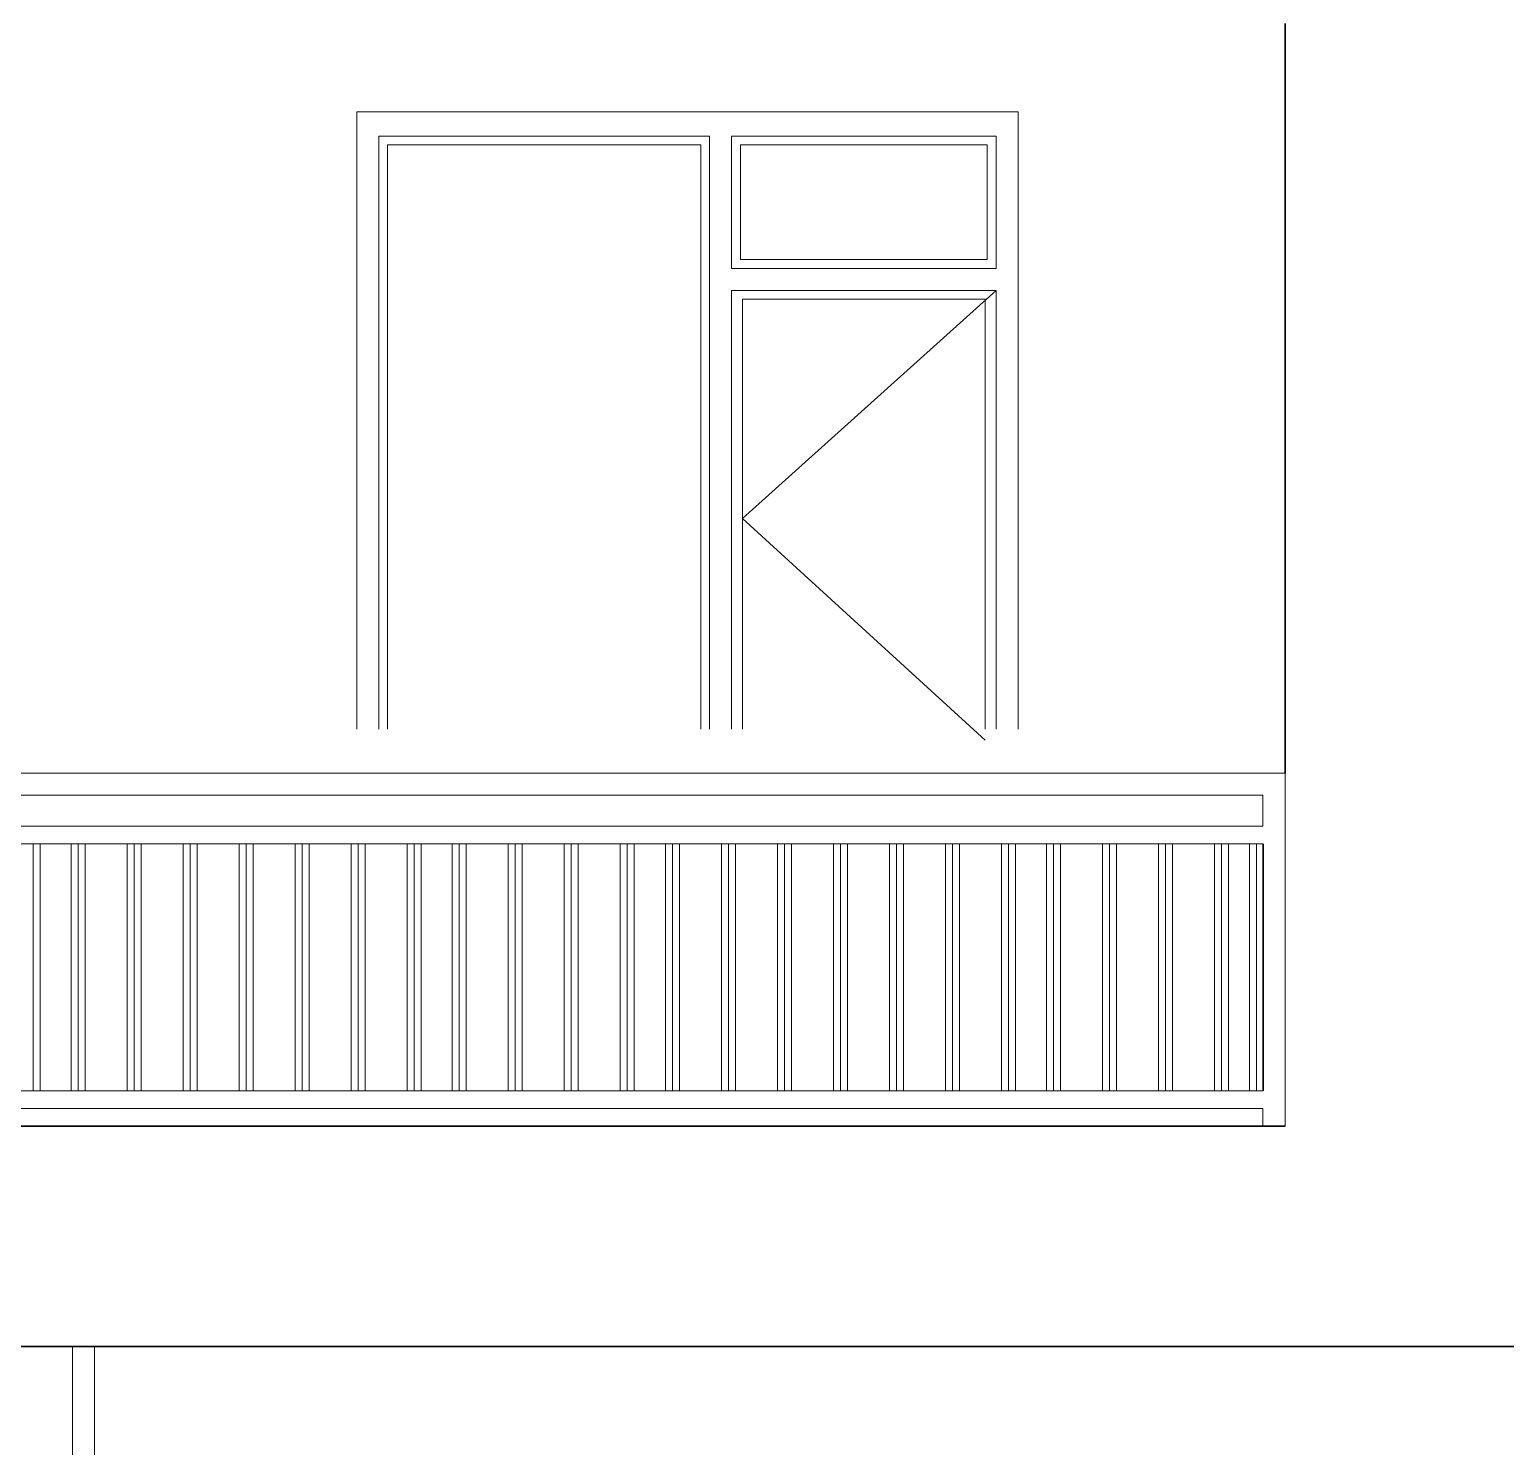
# Model space of a CAD drawing. Header units: inches. Extents: x -7543 to -822, y 102837 to 190349.
# Drawn here: x -823.6592 to -823.5923, y 102836.8494 to 102836.9136 of the extents above; entities that cross this region are included whole.
import ezdxf

# ---------------------------------------------------------------- set-up
doc = ezdxf.new("R2010")
doc.units = ezdxf.units.IN
doc.header["$MEASUREMENT"] = 0
doc.linetypes.add('ACAD_ISO07W100', pattern=[3, 0, -3])
for name, color, linetype, lineweight, true_color in [('BALKON', 7, 'Continuous', 20, 0xffaaa9), ('DUVAR', 7, 'Continuous', 35, 0xfc4642), ('PENCERE', 7, 'Continuous', 18, 0xffb360)]:
    doc.layers.add(name, color=color, linetype=linetype, lineweight=lineweight, true_color=true_color)

msp = doc.modelspace()

# ---------------------------------------------------------------- linework, layer by layer
at = {"layer": 'BALKON'}
for p, q in [((-823.60226, 102836.879887, -0.002), (-823.69026, 102836.879887, -0.002)), ((-823.60226, 102836.879887, -0.002), (-823.69026, 102836.879887, -0.002)), ((-823.60226, 102836.879887, -0.002), (-823.69026, 102836.879887, -0.002)), ((-823.60226, 102836.879887, -0.002), (-823.69026, 102836.879887, -0.002)), ((-823.60226, 102836.879887, -0.002), (-823.69026, 102836.879887, -0.002)), ((-823.60226, 102836.879887, -0.002), (-823.69026, 102836.879887, -0.002)), ((-823.60226, 102836.879887, -0.002), (-823.69026, 102836.879887, -0.002)), ((-823.60226, 102836.879887, -0.002), (-823.69026, 102836.879887, -0.002)), ((-823.60226, 102836.863887, -0.002), (-823.60226, 102836.879887, -0.002)), ((-823.60226, 102836.863887, -0.002), (-823.60226, 102836.879887, -0.002)), ((-823.60226, 102836.863887, -0.002), (-823.60226, 102836.879887, -0.002)), ((-823.60226, 102836.863887, -0.002), (-823.60226, 102836.879887, -0.002)), ((-823.60226, 102836.863887, -0.002), (-823.60226, 102836.879887, -0.002)), ((-823.60226, 102836.863887, -0.002), (-823.60226, 102836.879887, -0.002)), ((-823.60226, 102836.863887, -0.002), (-823.60226, 102836.879887, -0.002)), ((-823.60226, 102836.863887, -0.002), (-823.60226, 102836.879887, -0.002)), ((-823.60326, 102836.878887, -0.002), (-823.69026, 102836.878887, -0.002)), ((-823.60326, 102836.878887, -0.002), (-823.69026, 102836.878887, -0.002)), ((-823.60326, 102836.878887, -0.002), (-823.69026, 102836.878887, -0.002)), ((-823.60326, 102836.878887, -0.002), (-823.69026, 102836.878887, -0.002)), ((-823.60326, 102836.878887, -0.002), (-823.69026, 102836.878887, -0.002)), ((-823.60326, 102836.878887, -0.002), (-823.69026, 102836.878887, -0.002)), ((-823.60326, 102836.878887, -0.002), (-823.69026, 102836.878887, -0.002)), ((-823.60326, 102836.878887, -0.002), (-823.69026, 102836.878887, -0.002)), ((-823.60326, 102836.877487, -0.002), (-823.60326, 102836.878887, -0.002)), ((-823.60326, 102836.877487, -0.002), (-823.60326, 102836.878887, -0.002)), ((-823.60326, 102836.877487, -0.002), (-823.60326, 102836.878887, -0.002)), ((-823.60326, 102836.877487, -0.002), (-823.60326, 102836.878887, -0.002)), ((-823.60326, 102836.877487, -0.002), (-823.60326, 102836.878887, -0.002)), ((-823.60326, 102836.877487, -0.002), (-823.60326, 102836.878887, -0.002)), ((-823.60326, 102836.877487, -0.002), (-823.60326, 102836.878887, -0.002)), ((-823.60326, 102836.877487, -0.002), (-823.60326, 102836.878887, -0.002)), ((-823.60326, 102836.877487, -0.002), (-823.69026, 102836.877487, -0.002)), ((-823.60326, 102836.877487, -0.002), (-823.69026, 102836.877487, -0.002)), ((-823.60326, 102836.877487, -0.002), (-823.69026, 102836.877487, -0.002)), ((-823.60326, 102836.877487, -0.002), (-823.69026, 102836.877487, -0.002)), ((-823.60326, 102836.877487, -0.002), (-823.69026, 102836.877487, -0.002)), ((-823.60326, 102836.877487, -0.002), (-823.69026, 102836.877487, -0.002)), ((-823.60326, 102836.877487, -0.002), (-823.69026, 102836.877487, -0.002)), ((-823.60326, 102836.877487, -0.002), (-823.69026, 102836.877487, -0.002)), ((-823.60326, 102836.876687, -0.002), (-823.69026, 102836.876687, -0.002)), ((-823.60326, 102836.876687, -0.002), (-823.69026, 102836.876687, -0.002)), ((-823.60326, 102836.876687, -0.002), (-823.69026, 102836.876687, -0.002)), ((-823.60326, 102836.876687, -0.002), (-823.69026, 102836.876687, -0.002)), ((-823.60326, 102836.876687, -0.002), (-823.69026, 102836.876687, -0.002)), ((-823.60326, 102836.876687, -0.002), (-823.69026, 102836.876687, -0.002)), ((-823.60326, 102836.876687, -0.002), (-823.69026, 102836.876687, -0.002)), ((-823.60326, 102836.876687, -0.002), (-823.69026, 102836.876687, -0.002)), ((-823.65905, 102836.865487, -0.002), (-823.65905, 102836.876687, -0.002)), ((-823.65905, 102836.865487, -0.002), (-823.65905, 102836.876687, -0.002)), ((-823.65905, 102836.865487, -0.002), (-823.65905, 102836.876687, -0.002)), ((-823.65905, 102836.865487, -0.002), (-823.65905, 102836.876687, -0.002)), ((-823.65905, 102836.865487, -0.002), (-823.65905, 102836.876687, -0.002)), ((-823.65905, 102836.865487, -0.002), (-823.65905, 102836.876687, -0.002)), ((-823.65905, 102836.865487, -0.002), (-823.65905, 102836.876687, -0.002)), ((-823.65905, 102836.865487, -0.002), (-823.65905, 102836.876687, -0.002)), ((-823.658732, 102836.865487, -0.002), (-823.658732, 102836.876687, -0.002)), ((-823.658732, 102836.865487, -0.002), (-823.658732, 102836.876687, -0.002)), ((-823.658732, 102836.865487, -0.002), (-823.658732, 102836.876687, -0.002)), ((-823.658732, 102836.865487, -0.002), (-823.658732, 102836.876687, -0.002)), ((-823.658732, 102836.865487, -0.002), (-823.658732, 102836.876687, -0.002)), ((-823.658732, 102836.865487, -0.002), (-823.658732, 102836.876687, -0.002)), ((-823.658732, 102836.865487, -0.002), (-823.658732, 102836.876687, -0.002)), ((-823.658732, 102836.865487, -0.002), (-823.658732, 102836.876687, -0.002)), ((-823.657319, 102836.865487, -0.002), (-823.657319, 102836.876687, -0.002)), ((-823.657319, 102836.865487, -0.002), (-823.657319, 102836.876687, -0.002)), ((-823.657319, 102836.865487, -0.002), (-823.657319, 102836.876687, -0.002)), ((-823.657319, 102836.865487, -0.002), (-823.657319, 102836.876687, -0.002)), ((-823.657319, 102836.865487, -0.002), (-823.657319, 102836.876687, -0.002)), ((-823.657319, 102836.865487, -0.002), (-823.657319, 102836.876687, -0.002)), ((-823.657319, 102836.865487, -0.002), (-823.657319, 102836.876687, -0.002)), ((-823.657319, 102836.865487, -0.002), (-823.657319, 102836.876687, -0.002)), ((-823.657002, 102836.865487, -0.002), (-823.657002, 102836.876687, -0.002)), ((-823.657002, 102836.865487, -0.002), (-823.657002, 102836.876687, -0.002)), ((-823.657002, 102836.865487, -0.002), (-823.657002, 102836.876687, -0.002)), ((-823.657002, 102836.865487, -0.002), (-823.657002, 102836.876687, -0.002)), ((-823.657002, 102836.865487, -0.002), (-823.657002, 102836.876687, -0.002)), ((-823.657002, 102836.865487, -0.002), (-823.657002, 102836.876687, -0.002)), ((-823.657002, 102836.865487, -0.002), (-823.657002, 102836.876687, -0.002)), ((-823.657002, 102836.865487, -0.002), (-823.657002, 102836.876687, -0.002)), ((-823.656684, 102836.865487, -0.002), (-823.656684, 102836.876687, -0.002)), ((-823.656684, 102836.865487, -0.002), (-823.656684, 102836.876687, -0.002)), ((-823.656684, 102836.865487, -0.002), (-823.656684, 102836.876687, -0.002)), ((-823.656684, 102836.865487, -0.002), (-823.656684, 102836.876687, -0.002)), ((-823.656684, 102836.865487, -0.002), (-823.656684, 102836.876687, -0.002)), ((-823.656684, 102836.865487, -0.002), (-823.656684, 102836.876687, -0.002)), ((-823.656684, 102836.865487, -0.002), (-823.656684, 102836.876687, -0.002)), ((-823.656684, 102836.865487, -0.002), (-823.656684, 102836.876687, -0.002)), ((-823.654779, 102836.865487, -0.002), (-823.654779, 102836.876687, -0.002)), ((-823.654779, 102836.865487, -0.002), (-823.654779, 102836.876687, -0.002)), ((-823.654779, 102836.865487, -0.002), (-823.654779, 102836.876687, -0.002)), ((-823.654779, 102836.865487, -0.002), (-823.654779, 102836.876687, -0.002)), ((-823.654779, 102836.865487, -0.002), (-823.654779, 102836.876687, -0.002)), ((-823.654779, 102836.865487, -0.002), (-823.654779, 102836.876687, -0.002)), ((-823.654779, 102836.865487, -0.002), (-823.654779, 102836.876687, -0.002)), ((-823.654779, 102836.865487, -0.002), (-823.654779, 102836.876687, -0.002)), ((-823.654462, 102836.865487, -0.002), (-823.654462, 102836.876687, -0.002)), ((-823.654462, 102836.865487, -0.002), (-823.654462, 102836.876687, -0.002)), ((-823.654462, 102836.865487, -0.002), (-823.654462, 102836.876687, -0.002)), ((-823.654462, 102836.865487, -0.002), (-823.654462, 102836.876687, -0.002)), ((-823.654462, 102836.865487, -0.002), (-823.654462, 102836.876687, -0.002)), ((-823.654462, 102836.865487, -0.002), (-823.654462, 102836.876687, -0.002)), ((-823.654462, 102836.865487, -0.002), (-823.654462, 102836.876687, -0.002)), ((-823.654462, 102836.865487, -0.002), (-823.654462, 102836.876687, -0.002)), ((-823.654144, 102836.865487, -0.002), (-823.654144, 102836.876687, -0.002)), ((-823.654144, 102836.865487, -0.002), (-823.654144, 102836.876687, -0.002)), ((-823.654144, 102836.865487, -0.002), (-823.654144, 102836.876687, -0.002)), ((-823.654144, 102836.865487, -0.002), (-823.654144, 102836.876687, -0.002)), ((-823.654144, 102836.865487, -0.002), (-823.654144, 102836.876687, -0.002)), ((-823.654144, 102836.865487, -0.002), (-823.654144, 102836.876687, -0.002)), ((-823.654144, 102836.865487, -0.002), (-823.654144, 102836.876687, -0.002)), ((-823.654144, 102836.865487, -0.002), (-823.654144, 102836.876687, -0.002)), ((-823.652239, 102836.865487, -0.002), (-823.652239, 102836.876687, -0.002)), ((-823.652239, 102836.865487, -0.002), (-823.652239, 102836.876687, -0.002)), ((-823.652239, 102836.865487, -0.002), (-823.652239, 102836.876687, -0.002)), ((-823.652239, 102836.865487, -0.002), (-823.652239, 102836.876687, -0.002)), ((-823.652239, 102836.865487, -0.002), (-823.652239, 102836.876687, -0.002)), ((-823.652239, 102836.865487, -0.002), (-823.652239, 102836.876687, -0.002)), ((-823.652239, 102836.865487, -0.002), (-823.652239, 102836.876687, -0.002)), ((-823.652239, 102836.865487, -0.002), (-823.652239, 102836.876687, -0.002)), ((-823.651922, 102836.865487, -0.002), (-823.651922, 102836.876687, -0.002)), ((-823.651922, 102836.865487, -0.002), (-823.651922, 102836.876687, -0.002)), ((-823.651922, 102836.865487, -0.002), (-823.651922, 102836.876687, -0.002)), ((-823.651922, 102836.865487, -0.002), (-823.651922, 102836.876687, -0.002)), ((-823.651922, 102836.865487, -0.002), (-823.651922, 102836.876687, -0.002)), ((-823.651922, 102836.865487, -0.002), (-823.651922, 102836.876687, -0.002)), ((-823.651922, 102836.865487, -0.002), (-823.651922, 102836.876687, -0.002)), ((-823.651922, 102836.865487, -0.002), (-823.651922, 102836.876687, -0.002)), ((-823.651604, 102836.865487, -0.002), (-823.651604, 102836.876687, -0.002)), ((-823.651604, 102836.865487, -0.002), (-823.651604, 102836.876687, -0.002)), ((-823.651604, 102836.865487, -0.002), (-823.651604, 102836.876687, -0.002)), ((-823.651604, 102836.865487, -0.002), (-823.651604, 102836.876687, -0.002)), ((-823.651604, 102836.865487, -0.002), (-823.651604, 102836.876687, -0.002)), ((-823.651604, 102836.865487, -0.002), (-823.651604, 102836.876687, -0.002)), ((-823.651604, 102836.865487, -0.002), (-823.651604, 102836.876687, -0.002)), ((-823.651604, 102836.865487, -0.002), (-823.651604, 102836.876687, -0.002)), ((-823.649699, 102836.865487, -0.002), (-823.649699, 102836.876687, -0.002)), ((-823.649699, 102836.865487, -0.002), (-823.649699, 102836.876687, -0.002)), ((-823.649699, 102836.865487, -0.002), (-823.649699, 102836.876687, -0.002)), ((-823.649699, 102836.865487, -0.002), (-823.649699, 102836.876687, -0.002)), ((-823.649699, 102836.865487, -0.002), (-823.649699, 102836.876687, -0.002)), ((-823.649699, 102836.865487, -0.002), (-823.649699, 102836.876687, -0.002)), ((-823.649699, 102836.865487, -0.002), (-823.649699, 102836.876687, -0.002)), ((-823.649699, 102836.865487, -0.002), (-823.649699, 102836.876687, -0.002)), ((-823.649382, 102836.865487, -0.002), (-823.649382, 102836.876687, -0.002)), ((-823.649382, 102836.865487, -0.002), (-823.649382, 102836.876687, -0.002)), ((-823.649382, 102836.865487, -0.002), (-823.649382, 102836.876687, -0.002)), ((-823.649382, 102836.865487, -0.002), (-823.649382, 102836.876687, -0.002)), ((-823.649382, 102836.865487, -0.002), (-823.649382, 102836.876687, -0.002)), ((-823.649382, 102836.865487, -0.002), (-823.649382, 102836.876687, -0.002)), ((-823.649382, 102836.865487, -0.002), (-823.649382, 102836.876687, -0.002)), ((-823.649382, 102836.865487, -0.002), (-823.649382, 102836.876687, -0.002)), ((-823.649064, 102836.865487, -0.002), (-823.649064, 102836.876687, -0.002)), ((-823.649064, 102836.865487, -0.002), (-823.649064, 102836.876687, -0.002)), ((-823.649064, 102836.865487, -0.002), (-823.649064, 102836.876687, -0.002)), ((-823.649064, 102836.865487, -0.002), (-823.649064, 102836.876687, -0.002)), ((-823.649064, 102836.865487, -0.002), (-823.649064, 102836.876687, -0.002)), ((-823.649064, 102836.865487, -0.002), (-823.649064, 102836.876687, -0.002)), ((-823.649064, 102836.865487, -0.002), (-823.649064, 102836.876687, -0.002)), ((-823.649064, 102836.865487, -0.002), (-823.649064, 102836.876687, -0.002)), ((-823.647159, 102836.865487, -0.002), (-823.647159, 102836.876687, -0.002)), ((-823.647159, 102836.865487, -0.002), (-823.647159, 102836.876687, -0.002)), ((-823.647159, 102836.865487, -0.002), (-823.647159, 102836.876687, -0.002)), ((-823.647159, 102836.865487, -0.002), (-823.647159, 102836.876687, -0.002)), ((-823.647159, 102836.865487, -0.002), (-823.647159, 102836.876687, -0.002)), ((-823.647159, 102836.865487, -0.002), (-823.647159, 102836.876687, -0.002)), ((-823.647159, 102836.865487, -0.002), (-823.647159, 102836.876687, -0.002)), ((-823.647159, 102836.865487, -0.002), (-823.647159, 102836.876687, -0.002)), ((-823.646842, 102836.865487, -0.002), (-823.646842, 102836.876687, -0.002)), ((-823.646842, 102836.865487, -0.002), (-823.646842, 102836.876687, -0.002)), ((-823.646842, 102836.865487, -0.002), (-823.646842, 102836.876687, -0.002)), ((-823.646842, 102836.865487, -0.002), (-823.646842, 102836.876687, -0.002)), ((-823.646842, 102836.865487, -0.002), (-823.646842, 102836.876687, -0.002)), ((-823.646842, 102836.865487, -0.002), (-823.646842, 102836.876687, -0.002)), ((-823.646842, 102836.865487, -0.002), (-823.646842, 102836.876687, -0.002)), ((-823.646842, 102836.865487, -0.002), (-823.646842, 102836.876687, -0.002)), ((-823.646524, 102836.865487, -0.002), (-823.646524, 102836.876687, -0.002)), ((-823.646524, 102836.865487, -0.002), (-823.646524, 102836.876687, -0.002)), ((-823.646524, 102836.865487, -0.002), (-823.646524, 102836.876687, -0.002)), ((-823.646524, 102836.865487, -0.002), (-823.646524, 102836.876687, -0.002)), ((-823.646524, 102836.865487, -0.002), (-823.646524, 102836.876687, -0.002)), ((-823.646524, 102836.865487, -0.002), (-823.646524, 102836.876687, -0.002)), ((-823.646524, 102836.865487, -0.002), (-823.646524, 102836.876687, -0.002)), ((-823.646524, 102836.865487, -0.002), (-823.646524, 102836.876687, -0.002)), ((-823.644619, 102836.865487, -0.002), (-823.644619, 102836.876687, -0.002)), ((-823.644619, 102836.865487, -0.002), (-823.644619, 102836.876687, -0.002)), ((-823.644619, 102836.865487, -0.002), (-823.644619, 102836.876687, -0.002)), ((-823.644619, 102836.865487, -0.002), (-823.644619, 102836.876687, -0.002)), ((-823.644619, 102836.865487, -0.002), (-823.644619, 102836.876687, -0.002)), ((-823.644619, 102836.865487, -0.002), (-823.644619, 102836.876687, -0.002)), ((-823.644619, 102836.865487, -0.002), (-823.644619, 102836.876687, -0.002)), ((-823.644619, 102836.865487, -0.002), (-823.644619, 102836.876687, -0.002)), ((-823.644302, 102836.865487, -0.002), (-823.644302, 102836.876687, -0.002)), ((-823.644302, 102836.865487, -0.002), (-823.644302, 102836.876687, -0.002)), ((-823.644302, 102836.865487, -0.002), (-823.644302, 102836.876687, -0.002)), ((-823.644302, 102836.865487, -0.002), (-823.644302, 102836.876687, -0.002)), ((-823.644302, 102836.865487, -0.002), (-823.644302, 102836.876687, -0.002)), ((-823.644302, 102836.865487, -0.002), (-823.644302, 102836.876687, -0.002)), ((-823.644302, 102836.865487, -0.002), (-823.644302, 102836.876687, -0.002)), ((-823.644302, 102836.865487, -0.002), (-823.644302, 102836.876687, -0.002)), ((-823.643984, 102836.865487, -0.002), (-823.643984, 102836.876687, -0.002)), ((-823.643984, 102836.865487, -0.002), (-823.643984, 102836.876687, -0.002)), ((-823.643984, 102836.865487, -0.002), (-823.643984, 102836.876687, -0.002)), ((-823.643984, 102836.865487, -0.002), (-823.643984, 102836.876687, -0.002)), ((-823.643984, 102836.865487, -0.002), (-823.643984, 102836.876687, -0.002)), ((-823.643984, 102836.865487, -0.002), (-823.643984, 102836.876687, -0.002)), ((-823.643984, 102836.865487, -0.002), (-823.643984, 102836.876687, -0.002)), ((-823.643984, 102836.865487, -0.002), (-823.643984, 102836.876687, -0.002)), ((-823.642079, 102836.865487, -0.002), (-823.642079, 102836.876687, -0.002)), ((-823.642079, 102836.865487, -0.002), (-823.642079, 102836.876687, -0.002)), ((-823.642079, 102836.865487, -0.002), (-823.642079, 102836.876687, -0.002)), ((-823.642079, 102836.865487, -0.002), (-823.642079, 102836.876687, -0.002)), ((-823.642079, 102836.865487, -0.002), (-823.642079, 102836.876687, -0.002)), ((-823.642079, 102836.865487, -0.002), (-823.642079, 102836.876687, -0.002)), ((-823.642079, 102836.865487, -0.002), (-823.642079, 102836.876687, -0.002)), ((-823.642079, 102836.865487, -0.002), (-823.642079, 102836.876687, -0.002)), ((-823.641762, 102836.865487, -0.002), (-823.641762, 102836.876687, -0.002)), ((-823.641762, 102836.865487, -0.002), (-823.641762, 102836.876687, -0.002)), ((-823.641762, 102836.865487, -0.002), (-823.641762, 102836.876687, -0.002)), ((-823.641762, 102836.865487, -0.002), (-823.641762, 102836.876687, -0.002)), ((-823.641762, 102836.865487, -0.002), (-823.641762, 102836.876687, -0.002)), ((-823.641762, 102836.865487, -0.002), (-823.641762, 102836.876687, -0.002)), ((-823.641762, 102836.865487, -0.002), (-823.641762, 102836.876687, -0.002)), ((-823.641762, 102836.865487, -0.002), (-823.641762, 102836.876687, -0.002)), ((-823.641444, 102836.865487, -0.002), (-823.641444, 102836.876687, -0.002)), ((-823.641444, 102836.865487, -0.002), (-823.641444, 102836.876687, -0.002)), ((-823.641444, 102836.865487, -0.002), (-823.641444, 102836.876687, -0.002)), ((-823.641444, 102836.865487, -0.002), (-823.641444, 102836.876687, -0.002)), ((-823.641444, 102836.865487, -0.002), (-823.641444, 102836.876687, -0.002)), ((-823.641444, 102836.865487, -0.002), (-823.641444, 102836.876687, -0.002)), ((-823.641444, 102836.865487, -0.002), (-823.641444, 102836.876687, -0.002)), ((-823.641444, 102836.865487, -0.002), (-823.641444, 102836.876687, -0.002)), ((-823.640032, 102836.865487, -0.002), (-823.640032, 102836.876687, -0.002)), ((-823.640032, 102836.865487, -0.002), (-823.640032, 102836.876687, -0.002)), ((-823.640032, 102836.865487, -0.002), (-823.640032, 102836.876687, -0.002)), ((-823.640032, 102836.865487, -0.002), (-823.640032, 102836.876687, -0.002)), ((-823.640032, 102836.865487, -0.002), (-823.640032, 102836.876687, -0.002)), ((-823.640032, 102836.865487, -0.002), (-823.640032, 102836.876687, -0.002)), ((-823.640032, 102836.865487, -0.002), (-823.640032, 102836.876687, -0.002)), ((-823.640032, 102836.865487, -0.002), (-823.640032, 102836.876687, -0.002)), ((-823.639714, 102836.865487, -0.002), (-823.639714, 102836.876687, -0.002)), ((-823.639714, 102836.865487, -0.002), (-823.639714, 102836.876687, -0.002)), ((-823.639714, 102836.865487, -0.002), (-823.639714, 102836.876687, -0.002)), ((-823.639714, 102836.865487, -0.002), (-823.639714, 102836.876687, -0.002)), ((-823.639714, 102836.865487, -0.002), (-823.639714, 102836.876687, -0.002)), ((-823.639714, 102836.865487, -0.002), (-823.639714, 102836.876687, -0.002)), ((-823.639714, 102836.865487, -0.002), (-823.639714, 102836.876687, -0.002)), ((-823.639714, 102836.865487, -0.002), (-823.639714, 102836.876687, -0.002)), ((-823.639397, 102836.865487, -0.002), (-823.639397, 102836.876687, -0.002)), ((-823.639397, 102836.865487, -0.002), (-823.639397, 102836.876687, -0.002)), ((-823.639397, 102836.865487, -0.002), (-823.639397, 102836.876687, -0.002)), ((-823.639397, 102836.865487, -0.002), (-823.639397, 102836.876687, -0.002)), ((-823.639397, 102836.865487, -0.002), (-823.639397, 102836.876687, -0.002)), ((-823.639397, 102836.865487, -0.002), (-823.639397, 102836.876687, -0.002)), ((-823.639397, 102836.865487, -0.002), (-823.639397, 102836.876687, -0.002)), ((-823.639397, 102836.865487, -0.002), (-823.639397, 102836.876687, -0.002)), ((-823.637492, 102836.865487, -0.002), (-823.637492, 102836.876687, -0.002)), ((-823.637492, 102836.865487, -0.002), (-823.637492, 102836.876687, -0.002)), ((-823.637492, 102836.865487, -0.002), (-823.637492, 102836.876687, -0.002)), ((-823.637492, 102836.865487, -0.002), (-823.637492, 102836.876687, -0.002)), ((-823.637492, 102836.865487, -0.002), (-823.637492, 102836.876687, -0.002)), ((-823.637492, 102836.865487, -0.002), (-823.637492, 102836.876687, -0.002)), ((-823.637492, 102836.865487, -0.002), (-823.637492, 102836.876687, -0.002)), ((-823.637492, 102836.865487, -0.002), (-823.637492, 102836.876687, -0.002)), ((-823.637174, 102836.865487, -0.002), (-823.637174, 102836.876687, -0.002)), ((-823.637174, 102836.865487, -0.002), (-823.637174, 102836.876687, -0.002)), ((-823.637174, 102836.865487, -0.002), (-823.637174, 102836.876687, -0.002)), ((-823.637174, 102836.865487, -0.002), (-823.637174, 102836.876687, -0.002)), ((-823.637174, 102836.865487, -0.002), (-823.637174, 102836.876687, -0.002)), ((-823.637174, 102836.865487, -0.002), (-823.637174, 102836.876687, -0.002)), ((-823.637174, 102836.865487, -0.002), (-823.637174, 102836.876687, -0.002)), ((-823.637174, 102836.865487, -0.002), (-823.637174, 102836.876687, -0.002)), ((-823.636857, 102836.865487, -0.002), (-823.636857, 102836.876687, -0.002)), ((-823.636857, 102836.865487, -0.002), (-823.636857, 102836.876687, -0.002)), ((-823.636857, 102836.865487, -0.002), (-823.636857, 102836.876687, -0.002)), ((-823.636857, 102836.865487, -0.002), (-823.636857, 102836.876687, -0.002)), ((-823.636857, 102836.865487, -0.002), (-823.636857, 102836.876687, -0.002)), ((-823.636857, 102836.865487, -0.002), (-823.636857, 102836.876687, -0.002)), ((-823.636857, 102836.865487, -0.002), (-823.636857, 102836.876687, -0.002)), ((-823.636857, 102836.865487, -0.002), (-823.636857, 102836.876687, -0.002)), ((-823.634952, 102836.865487, -0.002), (-823.634952, 102836.876687, -0.002)), ((-823.634952, 102836.865487, -0.002), (-823.634952, 102836.876687, -0.002)), ((-823.634952, 102836.865487, -0.002), (-823.634952, 102836.876687, -0.002)), ((-823.634952, 102836.865487, -0.002), (-823.634952, 102836.876687, -0.002)), ((-823.634952, 102836.865487, -0.002), (-823.634952, 102836.876687, -0.002)), ((-823.634952, 102836.865487, -0.002), (-823.634952, 102836.876687, -0.002)), ((-823.634952, 102836.865487, -0.002), (-823.634952, 102836.876687, -0.002)), ((-823.634952, 102836.865487, -0.002), (-823.634952, 102836.876687, -0.002)), ((-823.634634, 102836.865487, -0.002), (-823.634634, 102836.876687, -0.002)), ((-823.634634, 102836.865487, -0.002), (-823.634634, 102836.876687, -0.002)), ((-823.634634, 102836.865487, -0.002), (-823.634634, 102836.876687, -0.002)), ((-823.634634, 102836.865487, -0.002), (-823.634634, 102836.876687, -0.002)), ((-823.634634, 102836.865487, -0.002), (-823.634634, 102836.876687, -0.002)), ((-823.634634, 102836.865487, -0.002), (-823.634634, 102836.876687, -0.002)), ((-823.634634, 102836.865487, -0.002), (-823.634634, 102836.876687, -0.002)), ((-823.634634, 102836.865487, -0.002), (-823.634634, 102836.876687, -0.002)), ((-823.634317, 102836.865487, -0.002), (-823.634317, 102836.876687, -0.002)), ((-823.634317, 102836.865487, -0.002), (-823.634317, 102836.876687, -0.002)), ((-823.634317, 102836.865487, -0.002), (-823.634317, 102836.876687, -0.002)), ((-823.634317, 102836.865487, -0.002), (-823.634317, 102836.876687, -0.002)), ((-823.634317, 102836.865487, -0.002), (-823.634317, 102836.876687, -0.002)), ((-823.634317, 102836.865487, -0.002), (-823.634317, 102836.876687, -0.002)), ((-823.634317, 102836.865487, -0.002), (-823.634317, 102836.876687, -0.002)), ((-823.634317, 102836.865487, -0.002), (-823.634317, 102836.876687, -0.002)), ((-823.632412, 102836.865487, -0.002), (-823.632412, 102836.876687, -0.002)), ((-823.632412, 102836.865487, -0.002), (-823.632412, 102836.876687, -0.002)), ((-823.632412, 102836.865487, -0.002), (-823.632412, 102836.876687, -0.002)), ((-823.632412, 102836.865487, -0.002), (-823.632412, 102836.876687, -0.002)), ((-823.632412, 102836.865487, -0.002), (-823.632412, 102836.876687, -0.002)), ((-823.632412, 102836.865487, -0.002), (-823.632412, 102836.876687, -0.002)), ((-823.632412, 102836.865487, -0.002), (-823.632412, 102836.876687, -0.002)), ((-823.632412, 102836.865487, -0.002), (-823.632412, 102836.876687, -0.002)), ((-823.632094, 102836.865487, -0.002), (-823.632094, 102836.876687, -0.002)), ((-823.632094, 102836.865487, -0.002), (-823.632094, 102836.876687, -0.002)), ((-823.632094, 102836.865487, -0.002), (-823.632094, 102836.876687, -0.002)), ((-823.632094, 102836.865487, -0.002), (-823.632094, 102836.876687, -0.002)), ((-823.632094, 102836.865487, -0.002), (-823.632094, 102836.876687, -0.002)), ((-823.632094, 102836.865487, -0.002), (-823.632094, 102836.876687, -0.002)), ((-823.632094, 102836.865487, -0.002), (-823.632094, 102836.876687, -0.002)), ((-823.632094, 102836.865487, -0.002), (-823.632094, 102836.876687, -0.002)), ((-823.631777, 102836.865487, -0.002), (-823.631777, 102836.876687, -0.002)), ((-823.631777, 102836.865487, -0.002), (-823.631777, 102836.876687, -0.002)), ((-823.631777, 102836.865487, -0.002), (-823.631777, 102836.876687, -0.002)), ((-823.631777, 102836.865487, -0.002), (-823.631777, 102836.876687, -0.002)), ((-823.631777, 102836.865487, -0.002), (-823.631777, 102836.876687, -0.002)), ((-823.631777, 102836.865487, -0.002), (-823.631777, 102836.876687, -0.002)), ((-823.631777, 102836.865487, -0.002), (-823.631777, 102836.876687, -0.002)), ((-823.631777, 102836.865487, -0.002), (-823.631777, 102836.876687, -0.002)), ((-823.630364, 102836.865487, -0.002), (-823.630364, 102836.876687, -0.002)), ((-823.630364, 102836.865487, -0.002), (-823.630364, 102836.876687, -0.002)), ((-823.630364, 102836.865487, -0.002), (-823.630364, 102836.876687, -0.002)), ((-823.630364, 102836.865487, -0.002), (-823.630364, 102836.876687, -0.002)), ((-823.630364, 102836.865487, -0.002), (-823.630364, 102836.876687, -0.002)), ((-823.630364, 102836.865487, -0.002), (-823.630364, 102836.876687, -0.002)), ((-823.630364, 102836.865487, -0.002), (-823.630364, 102836.876687, -0.002)), ((-823.630364, 102836.865487, -0.002), (-823.630364, 102836.876687, -0.002)), ((-823.630047, 102836.865487, -0.002), (-823.630047, 102836.876687, -0.002)), ((-823.630047, 102836.865487, -0.002), (-823.630047, 102836.876687, -0.002)), ((-823.630047, 102836.865487, -0.002), (-823.630047, 102836.876687, -0.002)), ((-823.630047, 102836.865487, -0.002), (-823.630047, 102836.876687, -0.002)), ((-823.630047, 102836.865487, -0.002), (-823.630047, 102836.876687, -0.002)), ((-823.630047, 102836.865487, -0.002), (-823.630047, 102836.876687, -0.002)), ((-823.630047, 102836.865487, -0.002), (-823.630047, 102836.876687, -0.002)), ((-823.630047, 102836.865487, -0.002), (-823.630047, 102836.876687, -0.002)), ((-823.629729, 102836.865487, -0.002), (-823.629729, 102836.876687, -0.002)), ((-823.629729, 102836.865487, -0.002), (-823.629729, 102836.876687, -0.002)), ((-823.629729, 102836.865487, -0.002), (-823.629729, 102836.876687, -0.002)), ((-823.629729, 102836.865487, -0.002), (-823.629729, 102836.876687, -0.002)), ((-823.629729, 102836.865487, -0.002), (-823.629729, 102836.876687, -0.002)), ((-823.629729, 102836.865487, -0.002), (-823.629729, 102836.876687, -0.002)), ((-823.629729, 102836.865487, -0.002), (-823.629729, 102836.876687, -0.002)), ((-823.629729, 102836.865487, -0.002), (-823.629729, 102836.876687, -0.002)), ((-823.627824, 102836.865487, -0.002), (-823.627824, 102836.876687, -0.002)), ((-823.627824, 102836.865487, -0.002), (-823.627824, 102836.876687, -0.002)), ((-823.627824, 102836.865487, -0.002), (-823.627824, 102836.876687, -0.002)), ((-823.627824, 102836.865487, -0.002), (-823.627824, 102836.876687, -0.002)), ((-823.627824, 102836.865487, -0.002), (-823.627824, 102836.876687, -0.002)), ((-823.627824, 102836.865487, -0.002), (-823.627824, 102836.876687, -0.002)), ((-823.627824, 102836.865487, -0.002), (-823.627824, 102836.876687, -0.002)), ((-823.627824, 102836.865487, -0.002), (-823.627824, 102836.876687, -0.002)), ((-823.627507, 102836.865487, -0.002), (-823.627507, 102836.876687, -0.002)), ((-823.627507, 102836.865487, -0.002), (-823.627507, 102836.876687, -0.002)), ((-823.627507, 102836.865487, -0.002), (-823.627507, 102836.876687, -0.002)), ((-823.627507, 102836.865487, -0.002), (-823.627507, 102836.876687, -0.002)), ((-823.627507, 102836.865487, -0.002), (-823.627507, 102836.876687, -0.002)), ((-823.627507, 102836.865487, -0.002), (-823.627507, 102836.876687, -0.002)), ((-823.627507, 102836.865487, -0.002), (-823.627507, 102836.876687, -0.002)), ((-823.627507, 102836.865487, -0.002), (-823.627507, 102836.876687, -0.002)), ((-823.627189, 102836.865487, -0.002), (-823.627189, 102836.876687, -0.002)), ((-823.627189, 102836.865487, -0.002), (-823.627189, 102836.876687, -0.002)), ((-823.627189, 102836.865487, -0.002), (-823.627189, 102836.876687, -0.002)), ((-823.627189, 102836.865487, -0.002), (-823.627189, 102836.876687, -0.002)), ((-823.627189, 102836.865487, -0.002), (-823.627189, 102836.876687, -0.002)), ((-823.627189, 102836.865487, -0.002), (-823.627189, 102836.876687, -0.002)), ((-823.627189, 102836.865487, -0.002), (-823.627189, 102836.876687, -0.002)), ((-823.627189, 102836.865487, -0.002), (-823.627189, 102836.876687, -0.002)), ((-823.625284, 102836.865487, -0.002), (-823.625284, 102836.876687, -0.002)), ((-823.625284, 102836.865487, -0.002), (-823.625284, 102836.876687, -0.002)), ((-823.625284, 102836.865487, -0.002), (-823.625284, 102836.876687, -0.002)), ((-823.625284, 102836.865487, -0.002), (-823.625284, 102836.876687, -0.002)), ((-823.625284, 102836.865487, -0.002), (-823.625284, 102836.876687, -0.002)), ((-823.625284, 102836.865487, -0.002), (-823.625284, 102836.876687, -0.002)), ((-823.625284, 102836.865487, -0.002), (-823.625284, 102836.876687, -0.002)), ((-823.625284, 102836.865487, -0.002), (-823.625284, 102836.876687, -0.002)), ((-823.624967, 102836.865487, -0.002), (-823.624967, 102836.876687, -0.002)), ((-823.624967, 102836.865487, -0.002), (-823.624967, 102836.876687, -0.002)), ((-823.624967, 102836.865487, -0.002), (-823.624967, 102836.876687, -0.002)), ((-823.624967, 102836.865487, -0.002), (-823.624967, 102836.876687, -0.002)), ((-823.624967, 102836.865487, -0.002), (-823.624967, 102836.876687, -0.002)), ((-823.624967, 102836.865487, -0.002), (-823.624967, 102836.876687, -0.002)), ((-823.624967, 102836.865487, -0.002), (-823.624967, 102836.876687, -0.002)), ((-823.624967, 102836.865487, -0.002), (-823.624967, 102836.876687, -0.002)), ((-823.624649, 102836.865487, -0.002), (-823.624649, 102836.876687, -0.002)), ((-823.624649, 102836.865487, -0.002), (-823.624649, 102836.876687, -0.002)), ((-823.624649, 102836.865487, -0.002), (-823.624649, 102836.876687, -0.002)), ((-823.624649, 102836.865487, -0.002), (-823.624649, 102836.876687, -0.002)), ((-823.624649, 102836.865487, -0.002), (-823.624649, 102836.876687, -0.002)), ((-823.624649, 102836.865487, -0.002), (-823.624649, 102836.876687, -0.002)), ((-823.624649, 102836.865487, -0.002), (-823.624649, 102836.876687, -0.002)), ((-823.624649, 102836.865487, -0.002), (-823.624649, 102836.876687, -0.002)), ((-823.622744, 102836.865487, -0.002), (-823.622744, 102836.876687, -0.002)), ((-823.622744, 102836.865487, -0.002), (-823.622744, 102836.876687, -0.002)), ((-823.622744, 102836.865487, -0.002), (-823.622744, 102836.876687, -0.002)), ((-823.622744, 102836.865487, -0.002), (-823.622744, 102836.876687, -0.002)), ((-823.622744, 102836.865487, -0.002), (-823.622744, 102836.876687, -0.002)), ((-823.622744, 102836.865487, -0.002), (-823.622744, 102836.876687, -0.002)), ((-823.622744, 102836.865487, -0.002), (-823.622744, 102836.876687, -0.002)), ((-823.622744, 102836.865487, -0.002), (-823.622744, 102836.876687, -0.002)), ((-823.622427, 102836.865487, -0.002), (-823.622427, 102836.876687, -0.002)), ((-823.622427, 102836.865487, -0.002), (-823.622427, 102836.876687, -0.002)), ((-823.622427, 102836.865487, -0.002), (-823.622427, 102836.876687, -0.002)), ((-823.622427, 102836.865487, -0.002), (-823.622427, 102836.876687, -0.002)), ((-823.622427, 102836.865487, -0.002), (-823.622427, 102836.876687, -0.002)), ((-823.622427, 102836.865487, -0.002), (-823.622427, 102836.876687, -0.002)), ((-823.622427, 102836.865487, -0.002), (-823.622427, 102836.876687, -0.002)), ((-823.622427, 102836.865487, -0.002), (-823.622427, 102836.876687, -0.002)), ((-823.622109, 102836.865487, -0.002), (-823.622109, 102836.876687, -0.002)), ((-823.622109, 102836.865487, -0.002), (-823.622109, 102836.876687, -0.002)), ((-823.622109, 102836.865487, -0.002), (-823.622109, 102836.876687, -0.002)), ((-823.622109, 102836.865487, -0.002), (-823.622109, 102836.876687, -0.002)), ((-823.622109, 102836.865487, -0.002), (-823.622109, 102836.876687, -0.002)), ((-823.622109, 102836.865487, -0.002), (-823.622109, 102836.876687, -0.002)), ((-823.622109, 102836.865487, -0.002), (-823.622109, 102836.876687, -0.002)), ((-823.622109, 102836.865487, -0.002), (-823.622109, 102836.876687, -0.002)), ((-823.620204, 102836.865487, -0.002), (-823.620204, 102836.876687, -0.002)), ((-823.620204, 102836.865487, -0.002), (-823.620204, 102836.876687, -0.002)), ((-823.620204, 102836.865487, -0.002), (-823.620204, 102836.876687, -0.002)), ((-823.620204, 102836.865487, -0.002), (-823.620204, 102836.876687, -0.002)), ((-823.620204, 102836.865487, -0.002), (-823.620204, 102836.876687, -0.002)), ((-823.620204, 102836.865487, -0.002), (-823.620204, 102836.876687, -0.002)), ((-823.620204, 102836.865487, -0.002), (-823.620204, 102836.876687, -0.002)), ((-823.620204, 102836.865487, -0.002), (-823.620204, 102836.876687, -0.002)), ((-823.619887, 102836.865487, -0.002), (-823.619887, 102836.876687, -0.002)), ((-823.619887, 102836.865487, -0.002), (-823.619887, 102836.876687, -0.002)), ((-823.619887, 102836.865487, -0.002), (-823.619887, 102836.876687, -0.002)), ((-823.619887, 102836.865487, -0.002), (-823.619887, 102836.876687, -0.002)), ((-823.619887, 102836.865487, -0.002), (-823.619887, 102836.876687, -0.002)), ((-823.619887, 102836.865487, -0.002), (-823.619887, 102836.876687, -0.002)), ((-823.619887, 102836.865487, -0.002), (-823.619887, 102836.876687, -0.002)), ((-823.619887, 102836.865487, -0.002), (-823.619887, 102836.876687, -0.002)), ((-823.619569, 102836.865487, -0.002), (-823.619569, 102836.876687, -0.002)), ((-823.619569, 102836.865487, -0.002), (-823.619569, 102836.876687, -0.002)), ((-823.619569, 102836.865487, -0.002), (-823.619569, 102836.876687, -0.002)), ((-823.619569, 102836.865487, -0.002), (-823.619569, 102836.876687, -0.002)), ((-823.619569, 102836.865487, -0.002), (-823.619569, 102836.876687, -0.002)), ((-823.619569, 102836.865487, -0.002), (-823.619569, 102836.876687, -0.002)), ((-823.619569, 102836.865487, -0.002), (-823.619569, 102836.876687, -0.002)), ((-823.619569, 102836.865487, -0.002), (-823.619569, 102836.876687, -0.002)), ((-823.617664, 102836.865487, -0.002), (-823.617664, 102836.876687, -0.002)), ((-823.617664, 102836.865487, -0.002), (-823.617664, 102836.876687, -0.002)), ((-823.617664, 102836.865487, -0.002), (-823.617664, 102836.876687, -0.002)), ((-823.617664, 102836.865487, -0.002), (-823.617664, 102836.876687, -0.002)), ((-823.617664, 102836.865487, -0.002), (-823.617664, 102836.876687, -0.002)), ((-823.617664, 102836.865487, -0.002), (-823.617664, 102836.876687, -0.002)), ((-823.617664, 102836.865487, -0.002), (-823.617664, 102836.876687, -0.002)), ((-823.617664, 102836.865487, -0.002), (-823.617664, 102836.876687, -0.002)), ((-823.617347, 102836.865487, -0.002), (-823.617347, 102836.876687, -0.002)), ((-823.617347, 102836.865487, -0.002), (-823.617347, 102836.876687, -0.002)), ((-823.617347, 102836.865487, -0.002), (-823.617347, 102836.876687, -0.002)), ((-823.617347, 102836.865487, -0.002), (-823.617347, 102836.876687, -0.002)), ((-823.617347, 102836.865487, -0.002), (-823.617347, 102836.876687, -0.002)), ((-823.617347, 102836.865487, -0.002), (-823.617347, 102836.876687, -0.002)), ((-823.617347, 102836.865487, -0.002), (-823.617347, 102836.876687, -0.002)), ((-823.617347, 102836.865487, -0.002), (-823.617347, 102836.876687, -0.002)), ((-823.617029, 102836.865487, -0.002), (-823.617029, 102836.876687, -0.002)), ((-823.617029, 102836.865487, -0.002), (-823.617029, 102836.876687, -0.002)), ((-823.617029, 102836.865487, -0.002), (-823.617029, 102836.876687, -0.002)), ((-823.617029, 102836.865487, -0.002), (-823.617029, 102836.876687, -0.002)), ((-823.617029, 102836.865487, -0.002), (-823.617029, 102836.876687, -0.002)), ((-823.617029, 102836.865487, -0.002), (-823.617029, 102836.876687, -0.002)), ((-823.617029, 102836.865487, -0.002), (-823.617029, 102836.876687, -0.002)), ((-823.617029, 102836.865487, -0.002), (-823.617029, 102836.876687, -0.002)), ((-823.615124, 102836.865487, -0.002), (-823.615124, 102836.876687, -0.002)), ((-823.615124, 102836.865487, -0.002), (-823.615124, 102836.876687, -0.002)), ((-823.615124, 102836.865487, -0.002), (-823.615124, 102836.876687, -0.002)), ((-823.615124, 102836.865487, -0.002), (-823.615124, 102836.876687, -0.002)), ((-823.615124, 102836.865487, -0.002), (-823.615124, 102836.876687, -0.002)), ((-823.615124, 102836.865487, -0.002), (-823.615124, 102836.876687, -0.002)), ((-823.615124, 102836.865487, -0.002), (-823.615124, 102836.876687, -0.002)), ((-823.615124, 102836.865487, -0.002), (-823.615124, 102836.876687, -0.002)), ((-823.614807, 102836.865487, -0.002), (-823.614807, 102836.876687, -0.002)), ((-823.614807, 102836.865487, -0.002), (-823.614807, 102836.876687, -0.002)), ((-823.614807, 102836.865487, -0.002), (-823.614807, 102836.876687, -0.002)), ((-823.614807, 102836.865487, -0.002), (-823.614807, 102836.876687, -0.002)), ((-823.614807, 102836.865487, -0.002), (-823.614807, 102836.876687, -0.002)), ((-823.614807, 102836.865487, -0.002), (-823.614807, 102836.876687, -0.002)), ((-823.614807, 102836.865487, -0.002), (-823.614807, 102836.876687, -0.002)), ((-823.614807, 102836.865487, -0.002), (-823.614807, 102836.876687, -0.002)), ((-823.614489, 102836.865487, -0.002), (-823.614489, 102836.876687, -0.002)), ((-823.614489, 102836.865487, -0.002), (-823.614489, 102836.876687, -0.002)), ((-823.614489, 102836.865487, -0.002), (-823.614489, 102836.876687, -0.002)), ((-823.614489, 102836.865487, -0.002), (-823.614489, 102836.876687, -0.002)), ((-823.614489, 102836.865487, -0.002), (-823.614489, 102836.876687, -0.002)), ((-823.614489, 102836.865487, -0.002), (-823.614489, 102836.876687, -0.002)), ((-823.614489, 102836.865487, -0.002), (-823.614489, 102836.876687, -0.002)), ((-823.614489, 102836.865487, -0.002), (-823.614489, 102836.876687, -0.002)), ((-823.613076, 102836.865487, -0.002), (-823.613076, 102836.876687, -0.002)), ((-823.613076, 102836.865487, -0.002), (-823.613076, 102836.876687, -0.002)), ((-823.613076, 102836.865487, -0.002), (-823.613076, 102836.876687, -0.002)), ((-823.613076, 102836.865487, -0.002), (-823.613076, 102836.876687, -0.002)), ((-823.613076, 102836.865487, -0.002), (-823.613076, 102836.876687, -0.002)), ((-823.613076, 102836.865487, -0.002), (-823.613076, 102836.876687, -0.002)), ((-823.613076, 102836.865487, -0.002), (-823.613076, 102836.876687, -0.002)), ((-823.613076, 102836.865487, -0.002), (-823.613076, 102836.876687, -0.002)), ((-823.612759, 102836.865487, -0.002), (-823.612759, 102836.876687, -0.002)), ((-823.612759, 102836.865487, -0.002), (-823.612759, 102836.876687, -0.002)), ((-823.612759, 102836.865487, -0.002), (-823.612759, 102836.876687, -0.002)), ((-823.612759, 102836.865487, -0.002), (-823.612759, 102836.876687, -0.002)), ((-823.612759, 102836.865487, -0.002), (-823.612759, 102836.876687, -0.002)), ((-823.612759, 102836.865487, -0.002), (-823.612759, 102836.876687, -0.002)), ((-823.612759, 102836.865487, -0.002), (-823.612759, 102836.876687, -0.002)), ((-823.612759, 102836.865487, -0.002), (-823.612759, 102836.876687, -0.002)), ((-823.612441, 102836.865487, -0.002), (-823.612441, 102836.876687, -0.002)), ((-823.612441, 102836.865487, -0.002), (-823.612441, 102836.876687, -0.002)), ((-823.612441, 102836.865487, -0.002), (-823.612441, 102836.876687, -0.002)), ((-823.612441, 102836.865487, -0.002), (-823.612441, 102836.876687, -0.002)), ((-823.612441, 102836.865487, -0.002), (-823.612441, 102836.876687, -0.002)), ((-823.612441, 102836.865487, -0.002), (-823.612441, 102836.876687, -0.002)), ((-823.612441, 102836.865487, -0.002), (-823.612441, 102836.876687, -0.002)), ((-823.612441, 102836.865487, -0.002), (-823.612441, 102836.876687, -0.002)), ((-823.610536, 102836.865487, -0.002), (-823.610536, 102836.876687, -0.002)), ((-823.610536, 102836.865487, -0.002), (-823.610536, 102836.876687, -0.002)), ((-823.610536, 102836.865487, -0.002), (-823.610536, 102836.876687, -0.002)), ((-823.610536, 102836.865487, -0.002), (-823.610536, 102836.876687, -0.002)), ((-823.610536, 102836.865487, -0.002), (-823.610536, 102836.876687, -0.002)), ((-823.610536, 102836.865487, -0.002), (-823.610536, 102836.876687, -0.002)), ((-823.610536, 102836.865487, -0.002), (-823.610536, 102836.876687, -0.002)), ((-823.610536, 102836.865487, -0.002), (-823.610536, 102836.876687, -0.002)), ((-823.610219, 102836.865487, -0.002), (-823.610219, 102836.876687, -0.002)), ((-823.610219, 102836.865487, -0.002), (-823.610219, 102836.876687, -0.002)), ((-823.610219, 102836.865487, -0.002), (-823.610219, 102836.876687, -0.002)), ((-823.610219, 102836.865487, -0.002), (-823.610219, 102836.876687, -0.002)), ((-823.610219, 102836.865487, -0.002), (-823.610219, 102836.876687, -0.002)), ((-823.610219, 102836.865487, -0.002), (-823.610219, 102836.876687, -0.002)), ((-823.610219, 102836.865487, -0.002), (-823.610219, 102836.876687, -0.002)), ((-823.610219, 102836.865487, -0.002), (-823.610219, 102836.876687, -0.002)), ((-823.609901, 102836.865487, -0.002), (-823.609901, 102836.876687, -0.002)), ((-823.609901, 102836.865487, -0.002), (-823.609901, 102836.876687, -0.002)), ((-823.609901, 102836.865487, -0.002), (-823.609901, 102836.876687, -0.002)), ((-823.609901, 102836.865487, -0.002), (-823.609901, 102836.876687, -0.002)), ((-823.609901, 102836.865487, -0.002), (-823.609901, 102836.876687, -0.002)), ((-823.609901, 102836.865487, -0.002), (-823.609901, 102836.876687, -0.002)), ((-823.609901, 102836.865487, -0.002), (-823.609901, 102836.876687, -0.002)), ((-823.609901, 102836.865487, -0.002), (-823.609901, 102836.876687, -0.002)), ((-823.607996, 102836.865487, -0.002), (-823.607996, 102836.876687, -0.002)), ((-823.607996, 102836.865487, -0.002), (-823.607996, 102836.876687, -0.002)), ((-823.607996, 102836.865487, -0.002), (-823.607996, 102836.876687, -0.002)), ((-823.607996, 102836.865487, -0.002), (-823.607996, 102836.876687, -0.002)), ((-823.607996, 102836.865487, -0.002), (-823.607996, 102836.876687, -0.002)), ((-823.607996, 102836.865487, -0.002), (-823.607996, 102836.876687, -0.002)), ((-823.607996, 102836.865487, -0.002), (-823.607996, 102836.876687, -0.002)), ((-823.607996, 102836.865487, -0.002), (-823.607996, 102836.876687, -0.002)), ((-823.607679, 102836.865487, -0.002), (-823.607679, 102836.876687, -0.002)), ((-823.607679, 102836.865487, -0.002), (-823.607679, 102836.876687, -0.002)), ((-823.607679, 102836.865487, -0.002), (-823.607679, 102836.876687, -0.002)), ((-823.607679, 102836.865487, -0.002), (-823.607679, 102836.876687, -0.002)), ((-823.607679, 102836.865487, -0.002), (-823.607679, 102836.876687, -0.002)), ((-823.607679, 102836.865487, -0.002), (-823.607679, 102836.876687, -0.002)), ((-823.607679, 102836.865487, -0.002), (-823.607679, 102836.876687, -0.002)), ((-823.607679, 102836.865487, -0.002), (-823.607679, 102836.876687, -0.002)), ((-823.607361, 102836.865487, -0.002), (-823.607361, 102836.876687, -0.002)), ((-823.607361, 102836.865487, -0.002), (-823.607361, 102836.876687, -0.002)), ((-823.607361, 102836.865487, -0.002), (-823.607361, 102836.876687, -0.002)), ((-823.607361, 102836.865487, -0.002), (-823.607361, 102836.876687, -0.002)), ((-823.607361, 102836.865487, -0.002), (-823.607361, 102836.876687, -0.002)), ((-823.607361, 102836.865487, -0.002), (-823.607361, 102836.876687, -0.002)), ((-823.607361, 102836.865487, -0.002), (-823.607361, 102836.876687, -0.002)), ((-823.607361, 102836.865487, -0.002), (-823.607361, 102836.876687, -0.002)), ((-823.605456, 102836.865487, -0.002), (-823.605456, 102836.876687, -0.002)), ((-823.605456, 102836.865487, -0.002), (-823.605456, 102836.876687, -0.002)), ((-823.605456, 102836.865487, -0.002), (-823.605456, 102836.876687, -0.002)), ((-823.605456, 102836.865487, -0.002), (-823.605456, 102836.876687, -0.002)), ((-823.605456, 102836.865487, -0.002), (-823.605456, 102836.876687, -0.002)), ((-823.605456, 102836.865487, -0.002), (-823.605456, 102836.876687, -0.002)), ((-823.605456, 102836.865487, -0.002), (-823.605456, 102836.876687, -0.002)), ((-823.605456, 102836.865487, -0.002), (-823.605456, 102836.876687, -0.002)), ((-823.605139, 102836.865487, -0.002), (-823.605139, 102836.876687, -0.002)), ((-823.605139, 102836.865487, -0.002), (-823.605139, 102836.876687, -0.002)), ((-823.605139, 102836.865487, -0.002), (-823.605139, 102836.876687, -0.002)), ((-823.605139, 102836.865487, -0.002), (-823.605139, 102836.876687, -0.002)), ((-823.605139, 102836.865487, -0.002), (-823.605139, 102836.876687, -0.002)), ((-823.605139, 102836.865487, -0.002), (-823.605139, 102836.876687, -0.002)), ((-823.605139, 102836.865487, -0.002), (-823.605139, 102836.876687, -0.002)), ((-823.605139, 102836.865487, -0.002), (-823.605139, 102836.876687, -0.002)), ((-823.604821, 102836.865487, -0.002), (-823.604821, 102836.876687, -0.002)), ((-823.604821, 102836.865487, -0.002), (-823.604821, 102836.876687, -0.002)), ((-823.604821, 102836.865487, -0.002), (-823.604821, 102836.876687, -0.002)), ((-823.604821, 102836.865487, -0.002), (-823.604821, 102836.876687, -0.002)), ((-823.604821, 102836.865487, -0.002), (-823.604821, 102836.876687, -0.002)), ((-823.604821, 102836.865487, -0.002), (-823.604821, 102836.876687, -0.002)), ((-823.604821, 102836.865487, -0.002), (-823.604821, 102836.876687, -0.002)), ((-823.604821, 102836.865487, -0.002), (-823.604821, 102836.876687, -0.002)), ((-823.603872, 102836.865487, -0.002), (-823.603872, 102836.876687, -0.002)), ((-823.603872, 102836.865487, -0.002), (-823.603872, 102836.876687, -0.002)), ((-823.603872, 102836.865487, -0.002), (-823.603872, 102836.876687, -0.002)), ((-823.603872, 102836.865487, -0.002), (-823.603872, 102836.876687, -0.002)), ((-823.603872, 102836.865487, -0.002), (-823.603872, 102836.876687, -0.002)), ((-823.603872, 102836.865487, -0.002), (-823.603872, 102836.876687, -0.002)), ((-823.603872, 102836.865487, -0.002), (-823.603872, 102836.876687, -0.002)), ((-823.603872, 102836.865487, -0.002), (-823.603872, 102836.876687, -0.002)), ((-823.603554, 102836.865487, -0.002), (-823.603554, 102836.876687, -0.002)), ((-823.603554, 102836.865487, -0.002), (-823.603554, 102836.876687, -0.002)), ((-823.603554, 102836.865487, -0.002), (-823.603554, 102836.876687, -0.002)), ((-823.603554, 102836.865487, -0.002), (-823.603554, 102836.876687, -0.002)), ((-823.603554, 102836.865487, -0.002), (-823.603554, 102836.876687, -0.002)), ((-823.603554, 102836.865487, -0.002), (-823.603554, 102836.876687, -0.002)), ((-823.603554, 102836.865487, -0.002), (-823.603554, 102836.876687, -0.002)), ((-823.603554, 102836.865487, -0.002), (-823.603554, 102836.876687, -0.002)), ((-823.60326, 102836.865487, -0.002), (-823.60326, 102836.876687, -0.002)), ((-823.60326, 102836.865487, -0.002), (-823.60326, 102836.876687, -0.002)), ((-823.60326, 102836.865487, -0.002), (-823.60326, 102836.876687, -0.002)), ((-823.60326, 102836.865487, -0.002), (-823.60326, 102836.876687, -0.002)), ((-823.60326, 102836.865487, -0.002), (-823.60326, 102836.876687, -0.002)), ((-823.60326, 102836.865487, -0.002), (-823.60326, 102836.876687, -0.002)), ((-823.60326, 102836.865487, -0.002), (-823.60326, 102836.876687, -0.002)), ((-823.60326, 102836.865487, -0.002), (-823.60326, 102836.876687, -0.002)), ((-823.603237, 102836.865487, -0.002), (-823.603237, 102836.876687, -0.002)), ((-823.603237, 102836.865487, -0.002), (-823.603237, 102836.876687, -0.002)), ((-823.603237, 102836.865487, -0.002), (-823.603237, 102836.876687, -0.002)), ((-823.603237, 102836.865487, -0.002), (-823.603237, 102836.876687, -0.002)), ((-823.603237, 102836.865487, -0.002), (-823.603237, 102836.876687, -0.002)), ((-823.603237, 102836.865487, -0.002), (-823.603237, 102836.876687, -0.002)), ((-823.603237, 102836.865487, -0.002), (-823.603237, 102836.876687, -0.002)), ((-823.603237, 102836.865487, -0.002), (-823.603237, 102836.876687, -0.002)), ((-823.60326, 102836.865487, -0.002), (-823.69026, 102836.865487, -0.002)), ((-823.60326, 102836.865487, -0.002), (-823.69026, 102836.865487, -0.002)), ((-823.60326, 102836.865487, -0.002), (-823.69026, 102836.865487, -0.002)), ((-823.60326, 102836.865487, -0.002), (-823.69026, 102836.865487, -0.002)), ((-823.60326, 102836.865487, -0.002), (-823.69026, 102836.865487, -0.002)), ((-823.60326, 102836.865487, -0.002), (-823.69026, 102836.865487, -0.002)), ((-823.60326, 102836.865487, -0.002), (-823.69026, 102836.865487, -0.002)), ((-823.60326, 102836.865487, -0.002), (-823.69026, 102836.865487, -0.002)), ((-823.60326, 102836.864687, -0.002), (-823.68986, 102836.864687, -0.002)), ((-823.60326, 102836.864687, -0.002), (-823.68986, 102836.864687, -0.002)), ((-823.60326, 102836.864687, -0.002), (-823.68986, 102836.864687, -0.002)), ((-823.60326, 102836.864687, -0.002), (-823.68986, 102836.864687, -0.002)), ((-823.60326, 102836.864687, -0.002), (-823.68986, 102836.864687, -0.002)), ((-823.60326, 102836.864687, -0.002), (-823.68986, 102836.864687, -0.002)), ((-823.60326, 102836.864687, -0.002), (-823.68986, 102836.864687, -0.002)), ((-823.60326, 102836.864687, -0.002), (-823.68986, 102836.864687, -0.002)), ((-823.60326, 102836.863887, -0.002), (-823.60326, 102836.864687, -0.002)), ((-823.60326, 102836.863887, -0.002), (-823.60326, 102836.864687, -0.002)), ((-823.60326, 102836.863887, -0.002), (-823.60326, 102836.864687, -0.002)), ((-823.60326, 102836.863887, -0.002), (-823.60326, 102836.864687, -0.002)), ((-823.60326, 102836.863887, -0.002), (-823.60326, 102836.864687, -0.002)), ((-823.60326, 102836.863887, -0.002), (-823.60326, 102836.864687, -0.002)), ((-823.60326, 102836.863887, -0.002), (-823.60326, 102836.864687, -0.002)), ((-823.60326, 102836.863887, -0.002), (-823.60326, 102836.864687, -0.002))]:
    msp.add_line(p, q, dxfattribs=at)
at = {"layer": 'BALKON', "color": 20}
for p, q in [((-823.65726, 102836.715887, -0.002), (-823.65726, 102836.853887, -0.002)), ((-823.65626, 102836.715887, -0.002), (-823.65626, 102836.853887, -0.002))]:
    msp.add_line(p, q, dxfattribs=at)
at = {"layer": 'DUVAR'}
for p, q in [((-823.60226, 102836.879887, -0.002), (-823.60226, 102836.913887, -0.002)), ((-823.69026, 102836.863887, -0.002), (-823.60226, 102836.863887, -0.002)), ((-823.69026, 102836.863887, -0.002), (-823.60226, 102836.863887, -0.002)), ((-823.69026, 102836.863887, -0.002), (-823.60226, 102836.863887, -0.002)), ((-823.69026, 102836.863887, -0.002), (-823.60226, 102836.863887, -0.002)), ((-823.69026, 102836.863887, -0.002), (-823.60226, 102836.863887, -0.002)), ((-823.69026, 102836.863887, -0.002), (-823.60226, 102836.863887, -0.002)), ((-823.69026, 102836.863887, -0.002), (-823.60226, 102836.863887, -0.002)), ((-823.69026, 102836.863887, -0.002), (-823.60226, 102836.863887, -0.002)), ((-823.60226, 102836.853887, -0.002), (-823.69026, 102836.853887, -0.002)), ((-823.60226, 102836.853887, -0.002), (-823.69026, 102836.853887, -0.002)), ((-823.60226, 102836.853887, -0.002), (-823.69026, 102836.853887, -0.002)), ((-823.60226, 102836.853887, -0.002), (-823.69026, 102836.853887, -0.002)), ((-823.60226, 102836.853887, -0.002), (-823.69026, 102836.853887, -0.002)), ((-823.60226, 102836.853887, -0.002), (-823.69026, 102836.853887, -0.002)), ((-823.60226, 102836.853887, -0.002), (-823.69026, 102836.853887, -0.002)), ((-823.60226, 102836.853887, -0.002), (-823.69026, 102836.853887, -0.002)), ((-823.604821, 102836.853887, -0.002), (-823.44976, 102836.853887, -0.002))]:
    msp.add_line(p, q, dxfattribs=at)
at = {"layer": 'PENCERE'}
for p, q in [((-823.644365, 102836.909887, -0.002), (-823.644365, 102836.881887, -0.002)), ((-823.644365, 102836.909887, -0.002), (-823.614365, 102836.909887, -0.002)), ((-823.636365, 102836.909887, -0.002), (-823.614365, 102836.909887, -0.002)), ((-823.614365, 102836.909887, -0.002), (-823.614365, 102836.881887, -0.002)), ((-823.643365, 102836.908787, -0.002), (-823.643365, 102836.881887, -0.002)), ((-823.643365, 102836.908787, -0.002), (-823.643365, 102836.902787, -0.002)), ((-823.628365, 102836.908787, -0.002), (-823.643365, 102836.908787, -0.002)), ((-823.628365, 102836.908787, -0.002), (-823.643365, 102836.908787, -0.002)), ((-823.643365, 102836.908787, -0.002), (-823.643365, 102836.902787, -0.002)), ((-823.628765, 102836.908387, -0.002), (-823.642965, 102836.908387, -0.002)), ((-823.642965, 102836.908387, -0.002), (-823.642965, 102836.902787, -0.002)), ((-823.630365, 102836.908787, -0.002), (-823.628365, 102836.908787, -0.002)), ((-823.628765, 102836.905241, -0.002), (-823.628765, 102836.908387, -0.002)), ((-823.628365, 102836.908787, -0.002), (-823.628365, 102836.902787, -0.002)), ((-823.628365, 102836.905241, -0.002), (-823.628365, 102836.908787, -0.002)), ((-823.627365, 102836.908787, -0.002), (-823.627365, 102836.902787, -0.002)), ((-823.627365, 102836.908787, -0.002), (-823.615365, 102836.908787, -0.002)), ((-823.615765, 102836.908387, -0.002), (-823.626965, 102836.908387, -0.002)), ((-823.626965, 102836.908387, -0.002), (-823.626965, 102836.903187, -0.002)), ((-823.615765, 102836.903187, -0.002), (-823.615765, 102836.908387, -0.002)), ((-823.615365, 102836.908787, -0.002), (-823.615365, 102836.902787, -0.002)), ((-823.628765, 102836.881887, -0.002), (-823.628765, 102836.905241, -0.002)), ((-823.628365, 102836.905241, -0.002), (-823.628365, 102836.881887, -0.002)), ((-823.628365, 102836.881887, -0.002), (-823.628365, 102836.905241, -0.002)), ((-823.626965, 102836.903187, -0.002), (-823.615765, 102836.903187, -0.002)), ((-823.643365, 102836.902787, -0.002), (-823.643365, 102836.881887, -0.002)), ((-823.642965, 102836.902787, -0.002), (-823.642965, 102836.881887, -0.002)), ((-823.627365, 102836.902787, -0.002), (-823.615365, 102836.902787, -0.002)), ((-823.627365, 102836.901787, -0.002), (-823.627365, 102836.881887, -0.002)), ((-823.627365, 102836.901787, -0.002), (-823.615365, 102836.901787, -0.002)), ((-823.615365, 102836.901787, -0.002), (-823.615365, 102836.881887, -0.002)), ((-823.626865, 102836.901387, -0.002), (-823.626865, 102836.881887, -0.002)), ((-823.626865, 102836.901387, -0.002), (-823.615865, 102836.901387, -0.002)), ((-823.615865, 102836.901387, -0.002), (-823.615865, 102836.881887, -0.002))]:
    msp.add_line(p, q, dxfattribs=at)
at = {"layer": 'PENCERE', "linetype": 'ACAD_ISO07W100'}
for p, q in [((-823.615365, 102836.901787, -0.002), (-823.626865, 102836.891437, -0.002)), ((-823.626865, 102836.891437, -0.002), (-823.615865, 102836.881387, -0.002))]:
    msp.add_line(p, q, dxfattribs=at)

doc.saveas('drawing.dxf')
